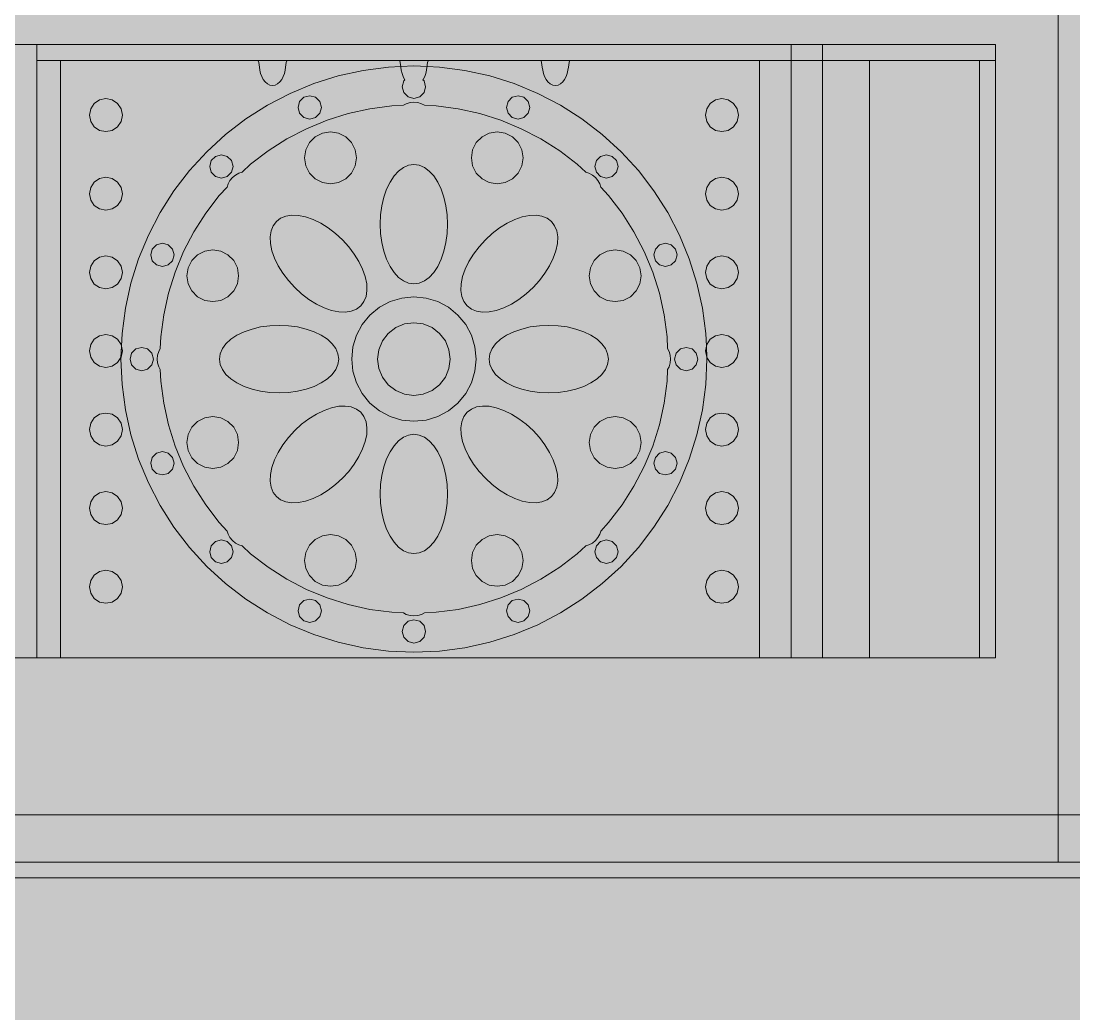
# Model space of a CAD drawing. Header units: millimetres. Extents: x -2412 to 16214, y -1176 to 12015.
# Drawn here: x 12061 to 13084, y 3486 to 4450 of the extents above; entities that cross this region are included whole.
import ezdxf

# ---------------------------------------------------------------- set-up
doc = ezdxf.new("R2010")
doc.units = ezdxf.units.MM
for name, color, linetype, lineweight, true_color in [('00_WHITE_BACKGROUND', 7, 'Continuous', 18, 0xffffff), ('02_CORNICES', 7, 'Continuous', 18, 0x000000), ('03_FRAMES_DOORS', 7, 'Continuous', 18, 0x000000), ('06_ORNAMENT', 7, 'Continuous', 18, 0x000000), ('07_RAILINGS', 7, 'Continuous', 18, 0x000000)]:
    doc.layers.add(name, color=color, linetype=linetype, lineweight=lineweight, true_color=true_color)

msp = doc.modelspace()

# ---------------------------------------------------------------- linework, layer by layer
at = {"layer": '00_WHITE_BACKGROUND', "lineweight": 18, "true_color": 0xffffff}
msp.add_solid([(-2412.2137, -1175.5725), (16213.7405, -1175.5725), (-2412.2137, 12015.2672), (16213.7405, 12015.2672)], dxfattribs=at)
at = {"layer": '02_CORNICES', "color": 7, "lineweight": 18, "true_color": 0x000000}
for points in [[(13404.5802, 3679.3893), (13068.7023, 3679.3893), (11053.4351, 3679.3893), (10717.5573, 3679.3893)], [(10335.8779, 3618.3206), (10519.084, 3618.3206), (13938.9313, 3618.3206), (13938.9313, 3633.5878)], [(13068.7023, 3633.5878), (11053.4351, 3633.5878)]]:
    msp.add_lwpolyline(points, dxfattribs=at)
at = {"layer": '03_FRAMES_DOORS', "color": 7, "lineweight": 18, "true_color": 0x000000}
for points in [[(12778.626, 4412.2137), (12594.3053, 4412.2137), (12566, 4412.2137), (12456.9008, 4412.2137), (12428.5954, 4412.2137), (12319.4962, 4412.2137), (12291.1908, 4412.2137), (12099.2366, 4412.2137), (12099.2366, 3832.0611)], [(12885.4962, 4412.2137), (12839.6947, 4412.2137), (12809.1603, 4412.2137), (12778.626, 4412.2137)], [(12778.626, 4412.2137), (12778.626, 3832.0611), (12809.1603, 3832.0611)], [(12885.4962, 3832.0611), (12992.3664, 3832.0611), (12992.3664, 4412.2137), (12885.4962, 4412.2137)], [(12885.4962, 3832.0611), (12885.4962, 4412.2137)], [(12839.6947, 3832.0611), (12885.4962, 3832.0611)]]:
    msp.add_lwpolyline(points, dxfattribs=at)
at = {"layer": '06_ORNAMENT', "color": 7, "lineweight": 18, "true_color": 0x000000}
for points in [[(12099.2366, 4412.2137), (12076.3359, 4412.2137), (12076.3359, 3832.0611)], [(12291.1908, 4412.2137), (12291.5267, 4411.7252), (12292, 4410.0916), (12292.3206, 4408), (12292.6412, 4405.4809), (12293.084, 4402.6412), (12293.8015, 4399.6031), (12294.855, 4396.5802), (12296.3053, 4393.7405), (12298.1374, 4391.2824), (12300.3359, 4389.3893), (12302.7634, 4388.1985), (12305.3435, 4387.7863), (12307.9237, 4388.1985), (12310.3511, 4389.3893), (12312.5496, 4391.2824), (12314.3817, 4393.7405), (12315.8321, 4396.5802), (12316.8855, 4399.6031), (12317.6031, 4402.6412), (12318.0458, 4405.4809), (12318.3664, 4408), (12318.687, 4410.0916), (12319.1603, 4411.7252), (12319.4962, 4412.2137)], [(12428.5954, 4412.2137), (12428.9313, 4411.7252), (12429.4046, 4410.0916), (12429.7252, 4408), (12429.9542, 4406.229)], [(12455.542, 4406.229), (12455.771, 4408), (12456.0916, 4410.0916), (12456.5649, 4411.7252), (12456.9008, 4412.2137)], [(12566, 4412.2137), (12566.3359, 4411.7252), (12566.8092, 4410.0916), (12567.1298, 4408), (12567.4504, 4405.4809), (12567.8931, 4402.6412), (12568.6107, 4399.6031), (12569.6641, 4396.5802), (12571.1145, 4393.7405), (12572.9466, 4391.2824), (12575.145, 4389.3893), (12577.5725, 4388.1985), (12580.1527, 4387.7863), (12582.7328, 4388.1985), (12585.1603, 4389.3893), (12587.3588, 4391.2824), (12589.1908, 4393.7405), (12590.6412, 4396.5802), (12591.6947, 4399.6031), (12592.4122, 4402.6412), (12592.855, 4405.4809), (12593.1756, 4408), (12593.4962, 4410.0916), (12593.9695, 4411.7252), (12594.3053, 4412.2137)], [(13007.6336, 4412.2137), (12992.3664, 4412.2137)], [(12429.9542, 4406.229), (12417.9389, 4405.7099), (12393.313, 4402.4733), (12369.0687, 4397.0992), (12345.3893, 4389.6336), (12322.4427, 4380.1221), (12300.4275, 4368.6565), (12279.4809, 4355.313), (12259.771, 4340.1985), (12241.4656, 4323.4198), (12224.687, 4305.1145), (12209.5725, 4285.4046), (12196.229, 4264.458), (12184.7634, 4242.4427), (12175.2519, 4219.4962), (12167.7863, 4195.8168), (12162.4122, 4171.5725), (12159.1756, 4146.9466), (12158.6412, 4134.5802)], [(12455.542, 4406.229), (12442.7481, 4406.7939), (12429.9542, 4406.229)], [(12429.9542, 4406.229), (12430.0458, 4405.4809), (12430.4885, 4402.6412), (12431.2061, 4399.6031), (12432.2595, 4396.5802), (12433.7099, 4393.7405), (12433.9847, 4393.3588), (12432.9313, 4392.3053), (12431.4198, 4386.6412), (12432.9313, 4380.9771), (12437.084, 4376.8244), (12442.7481, 4375.2977), (12448.4122, 4376.8244), (12452.5649, 4380.9771), (12454.0916, 4386.6412), (12452.5649, 4392.3053), (12451.5115, 4393.3588), (12451.7863, 4393.7405), (12453.2366, 4396.5802), (12454.2901, 4399.6031), (12455.0076, 4402.6412), (12455.4504, 4405.4809), (12455.542, 4406.229)], [(12726.855, 4134.5802), (12726.3206, 4146.9466), (12723.084, 4171.5725), (12717.7099, 4195.8168), (12710.2443, 4219.4962), (12700.7328, 4242.4427), (12689.2672, 4264.458), (12675.9237, 4285.4046), (12660.8092, 4305.1145), (12644.0305, 4323.4198), (12625.7252, 4340.1985), (12606.0153, 4355.313), (12585.084, 4368.6565), (12563.0534, 4380.1221), (12540.1069, 4389.6336), (12516.4275, 4397.0992), (12492.1832, 4402.4733), (12467.5573, 4405.7099), (12455.542, 4406.229)], [(12158.6412, 4134.5802), (12158.3206, 4136.1679), (12154.8397, 4141.3588), (12149.6489, 4144.8397), (12143.5115, 4146.0611), (12137.374, 4144.8397), (12132.1832, 4141.3588), (12128.7023, 4136.1679), (12127.4809, 4130.0305), (12128.7023, 4123.8931), (12132.1832, 4118.687), (12137.374, 4115.2214), (12143.5115, 4114), (12149.6489, 4115.2214), (12154.8397, 4118.687), (12158.1527, 4123.6489)], [(12727.3435, 4123.6489), (12730.6565, 4118.687), (12735.8473, 4115.2214), (12741.9847, 4114), (12748.1221, 4115.2214), (12753.313, 4118.687), (12756.7939, 4123.8931), (12758.0153, 4130.0305), (12756.7939, 4136.1679), (12753.313, 4141.3588), (12748.1221, 4144.8397), (12741.9847, 4146.0611), (12735.8473, 4144.8397), (12730.6565, 4141.3588), (12727.1756, 4136.1679), (12726.855, 4134.5802)], [(12158.6412, 4134.5802), (12158.1527, 4123.6489)], [(12158.1527, 4123.6489), (12158.3206, 4123.8931), (12159.542, 4130.0305), (12158.6412, 4134.5802)], [(12726.855, 4134.5802), (12725.9542, 4130.0305), (12727.1756, 4123.8931), (12727.3435, 4123.6489)], [(12727.3435, 4123.6489), (12726.855, 4134.5802)], [(12158.1527, 4123.6489), (12158.0916, 4122.1374), (12159.1756, 4097.3282), (12162.4122, 4072.7023), (12167.7863, 4048.458), (12175.2519, 4024.7786), (12184.7634, 4001.8321), (12196.229, 3979.8015), (12209.5725, 3958.8702), (12224.687, 3939.1603), (12241.4656, 3920.855), (12259.771, 3904.0763), (12279.4809, 3888.9618), (12300.4275, 3875.6183), (12322.4427, 3864.1527), (12345.3893, 3854.6412), (12369.0687, 3847.1756), (12393.313, 3841.8015), (12417.9389, 3838.5649), (12442.7481, 3837.4809), (12467.5573, 3838.5649), (12492.1832, 3841.8015), (12516.4275, 3847.1756), (12540.1069, 3854.6412), (12563.0534, 3864.1527), (12585.084, 3875.6183), (12606.0153, 3888.9618), (12625.7252, 3904.0763), (12644.0305, 3920.855), (12660.8092, 3939.1603), (12675.9237, 3958.8702), (12689.2672, 3979.8015), (12700.7328, 4001.8321), (12710.2443, 4024.7786), (12717.7099, 4048.458), (12723.084, 4072.7023), (12726.3206, 4097.3282), (12727.4046, 4122.1374), (12727.3435, 4123.6489)], [(13068.7023, 3679.3893), (13068.7023, 3633.5878), (13404.5802, 3633.5878), (13435.1145, 3633.5878), (13435.1145, 3664.1221), (13435.1145, 3679.3893), (13435.1145, 3740.458), (13435.1145, 3968.3359)], [(12992.3664, 3832.0611), (13007.6336, 3832.0611)]]:
    msp.add_lwpolyline(points, dxfattribs=at)
for points in [[(12127.4809, 4359.0382), (12128.7023, 4352.9008), (12132.1832, 4347.6947), (12137.374, 4344.229), (12143.5115, 4343.0076), (12149.6489, 4344.229), (12154.8397, 4347.6947), (12158.3206, 4352.9008), (12159.542, 4359.0382), (12158.3206, 4365.1756), (12154.8397, 4370.3664), (12149.6489, 4373.8473), (12143.5115, 4375.0687), (12137.374, 4373.8473), (12132.1832, 4370.3664), (12128.7023, 4365.1756)], [(12193.3588, 4122.1374), (12193.7252, 4118.3969), (12194.8397, 4114.7481), (12196.3206, 4111.9084), (12196.8244, 4100.626), (12199.6336, 4079.2672), (12204.2901, 4058.2443), (12210.7634, 4037.7099), (12219.0076, 4017.8015), (12228.9466, 3998.7023), (12240.5191, 3980.5344), (12253.6336, 3963.4504), (12261.2672, 3955.1298), (12262.2137, 3952.0611), (12264.0153, 3948.7023), (12266.3969, 3945.7863), (12269.313, 3943.4046), (12272.6718, 3941.6031), (12275.7405, 3940.6565), (12284.0611, 3933.0229), (12301.145, 3919.9084), (12319.313, 3908.3359), (12338.4122, 3898.3969), (12358.3206, 3890.1527), (12378.855, 3883.6794), (12399.8779, 3879.0229), (12421.2366, 3876.2137), (12432.5191, 3875.7099), (12435.3588, 3874.229), (12439.0076, 3873.1145), (12442.7481, 3872.7481), (12446.4885, 3873.1145), (12450.1374, 3874.229), (12452.9771, 3875.7099), (12464.2595, 3876.2137), (12485.6183, 3879.0229), (12506.6412, 3883.6794), (12527.1756, 3890.1527), (12547.084, 3898.3969), (12566.1832, 3908.3359), (12584.3511, 3919.9084), (12601.4351, 3933.0229), (12609.7557, 3940.6565), (12612.8244, 3941.6031), (12616.1832, 3943.4046), (12619.0992, 3945.7863), (12621.4809, 3948.7023), (12623.2824, 3952.0611), (12624.229, 3955.1298), (12631.8626, 3963.4504), (12644.9771, 3980.5344), (12656.5496, 3998.7023), (12666.4885, 4017.8015), (12674.7328, 4037.7099), (12681.2061, 4058.2443), (12685.8626, 4079.2672), (12688.6718, 4100.626), (12689.1756, 4111.9084), (12690.6565, 4114.7481), (12691.771, 4118.3969), (12692.1374, 4122.1374), (12691.771, 4125.8779), (12690.6565, 4129.5267), (12689.1756, 4132.3664), (12688.6718, 4143.6489), (12685.8626, 4165.0076), (12681.2061, 4186.0305), (12674.7328, 4206.5649), (12666.4885, 4226.4733), (12656.5496, 4245.5725), (12644.9771, 4263.7405), (12631.8626, 4280.8244), (12624.229, 4289.145), (12623.2824, 4292.2137), (12621.4809, 4295.5725), (12619.0992, 4298.4885), (12616.1832, 4300.8702), (12612.8244, 4302.6718), (12609.7557, 4303.6183), (12601.4351, 4311.2519), (12584.3511, 4324.3664), (12566.1832, 4335.9389), (12547.084, 4345.8779), (12527.1756, 4354.1221), (12506.6412, 4360.5954), (12485.6183, 4365.2519), (12464.2595, 4368.0611), (12452.9771, 4368.5649), (12450.1374, 4370.0458), (12446.4885, 4371.1603), (12442.7481, 4371.5267), (12439.0076, 4371.1603), (12435.3588, 4370.0458), (12432.5191, 4368.5649), (12421.2366, 4368.0611), (12399.8779, 4365.2519), (12378.855, 4360.5954), (12358.3206, 4354.1221), (12338.4122, 4345.8779), (12319.313, 4335.9389), (12301.145, 4324.3664), (12284.0611, 4311.2519), (12275.7405, 4303.6183), (12272.6718, 4302.6718), (12269.313, 4300.8702), (12266.3969, 4298.4885), (12264.0153, 4295.5725), (12262.2137, 4292.2137), (12261.2672, 4289.145), (12253.6336, 4280.8244), (12240.5191, 4263.7405), (12228.9466, 4245.5725), (12219.0076, 4226.4733), (12210.7634, 4206.5649), (12204.2901, 4186.0305), (12199.6336, 4165.0076), (12196.8244, 4143.6489), (12196.3206, 4132.3664), (12194.8397, 4129.5267), (12193.7252, 4125.8779)], [(12330.1985, 4366.5038), (12331.7099, 4360.8397), (12335.8626, 4356.687), (12341.5267, 4355.1756), (12347.1908, 4356.687), (12351.3435, 4360.8397), (12352.8702, 4366.5038), (12351.3435, 4372.1679), (12347.1908, 4376.3206), (12341.5267, 4377.8473), (12335.8626, 4376.3206), (12331.7099, 4372.1679)], [(12532.626, 4366.5038), (12534.1527, 4360.8397), (12538.3053, 4356.687), (12543.9695, 4355.1756), (12549.6336, 4356.687), (12553.7863, 4360.8397), (12555.2977, 4366.5038), (12553.7863, 4372.1679), (12549.6336, 4376.3206), (12543.9695, 4377.8473), (12538.3053, 4376.3206), (12534.1527, 4372.1679)], [(12725.9542, 4359.0382), (12727.1756, 4352.9008), (12730.6565, 4347.6947), (12735.8473, 4344.229), (12741.9847, 4343.0076), (12748.1221, 4344.229), (12753.313, 4347.6947), (12756.7939, 4352.9008), (12758.0153, 4359.0382), (12756.7939, 4365.1756), (12753.313, 4370.3664), (12748.1221, 4373.8473), (12741.9847, 4375.0687), (12735.8473, 4373.8473), (12730.6565, 4370.3664), (12727.1756, 4365.1756)], [(12336.5802, 4317.6336), (12337.8168, 4309.8473), (12341.3893, 4302.8244), (12346.9618, 4297.2519), (12353.9847, 4293.6794), (12361.771, 4292.4427), (12369.5573, 4293.6794), (12376.5802, 4297.2519), (12382.1527, 4302.8244), (12385.7252, 4309.8473), (12386.9618, 4317.6336), (12385.7252, 4325.4198), (12382.1527, 4332.4427), (12376.5802, 4338.0153), (12369.5573, 4341.5878), (12361.771, 4342.8244), (12353.9847, 4341.5878), (12346.9618, 4338.0153), (12341.3893, 4332.4427), (12337.8168, 4325.4198)], [(12498.5344, 4317.6336), (12499.771, 4309.8473), (12503.3435, 4302.8244), (12508.916, 4297.2519), (12515.9389, 4293.6794), (12523.7252, 4292.4427), (12531.5115, 4293.6794), (12538.5344, 4297.2519), (12544.1069, 4302.8244), (12547.6794, 4309.8473), (12548.916, 4317.6336), (12547.6794, 4325.4198), (12544.1069, 4332.4427), (12538.5344, 4338.0153), (12531.5115, 4341.5878), (12523.7252, 4342.8244), (12515.9389, 4341.5878), (12508.916, 4338.0153), (12503.3435, 4332.4427), (12499.771, 4325.4198)], [(12244.3817, 4309.1756), (12245.8931, 4303.4962), (12250.0458, 4299.3588), (12255.7099, 4297.8321), (12261.3893, 4299.3588), (12265.5267, 4303.4962), (12267.0534, 4309.1756), (12265.5267, 4314.8397), (12261.3893, 4318.9924), (12255.7099, 4320.5038), (12250.0458, 4318.9924), (12245.8931, 4314.8397)], [(12618.4427, 4309.1756), (12619.9695, 4303.4962), (12624.1069, 4299.3588), (12629.7863, 4297.8321), (12635.4504, 4299.3588), (12639.6031, 4303.4962), (12641.1145, 4309.1756), (12639.6031, 4314.8397), (12635.4504, 4318.9924), (12629.7863, 4320.5038), (12624.1069, 4318.9924), (12619.9695, 4314.8397)], [(12410, 4253.1298), (12410.3969, 4244.0611), (12411.6031, 4235.2214), (12413.5725, 4226.8244), (12416.2595, 4219.0687), (12419.5878, 4212.1679), (12423.4962, 4206.2595), (12427.8779, 4201.5115), (12432.626, 4198.0305), (12437.6183, 4195.9084), (12442.7481, 4195.1908), (12447.8779, 4195.9084), (12452.8702, 4198.0305), (12457.6183, 4201.5115), (12462, 4206.2595), (12465.9084, 4212.1679), (12469.2366, 4219.0687), (12471.9237, 4226.8244), (12473.8931, 4235.2214), (12475.0992, 4244.0611), (12475.4962, 4253.1298), (12475.0992, 4262.1985), (12473.8931, 4271.0382), (12471.9237, 4279.4351), (12469.2366, 4287.1908), (12465.9084, 4294.0916), (12462, 4300), (12457.6183, 4304.7481), (12452.8702, 4308.229), (12447.8779, 4310.3511), (12442.7481, 4311.0687), (12437.6183, 4310.3511), (12432.626, 4308.229), (12427.8779, 4304.7481), (12423.4962, 4300), (12419.5878, 4294.0916), (12416.2595, 4287.1908), (12413.5725, 4279.4351), (12411.6031, 4271.0382), (12410.3969, 4262.1985)], [(12127.4809, 4282.7023), (12128.7023, 4276.5649), (12132.1832, 4271.3588), (12137.374, 4267.8931), (12143.5115, 4266.6718), (12149.6489, 4267.8931), (12154.8397, 4271.3588), (12158.3206, 4276.5649), (12159.542, 4282.7023), (12158.3206, 4288.8397), (12154.8397, 4294.0305), (12149.6489, 4297.5115), (12143.5115, 4298.7328), (12137.374, 4297.5115), (12132.1832, 4294.0305), (12128.7023, 4288.8397)], [(12725.9542, 4282.7023), (12727.1756, 4276.5649), (12730.6565, 4271.3588), (12735.8473, 4267.8931), (12741.9847, 4266.6718), (12748.1221, 4267.8931), (12753.313, 4271.3588), (12756.7939, 4276.5649), (12758.0153, 4282.7023), (12756.7939, 4288.8397), (12753.313, 4294.0305), (12748.1221, 4297.5115), (12741.9847, 4298.7328), (12735.8473, 4297.5115), (12730.6565, 4294.0305), (12727.1756, 4288.8397)], [(12303.0992, 4240.7481), (12303.374, 4234.2901), (12304.7786, 4227.3588), (12307.313, 4220.1069), (12310.8855, 4212.7328), (12315.4351, 4205.4046), (12320.8397, 4198.3053), (12326.9618, 4191.6031), (12333.6641, 4185.4809), (12340.7634, 4180.0763), (12348.0916, 4175.5267), (12355.4656, 4171.9542), (12362.7176, 4169.4198), (12369.6489, 4168), (12376.1069, 4167.7405), (12381.9237, 4168.6412), (12386.9618, 4170.6718), (12391.084, 4173.8015), (12394.2137, 4177.9237), (12396.2443, 4182.9618), (12397.145, 4188.7786), (12396.8855, 4195.2366), (12395.4656, 4202.1679), (12392.9313, 4209.4198), (12389.3588, 4216.7939), (12384.8092, 4224.1221), (12379.4046, 4231.2214), (12373.2824, 4237.9237), (12366.5802, 4244.0458), (12359.4809, 4249.4504), (12352.1527, 4254), (12344.7786, 4257.5725), (12337.5267, 4260.1069), (12330.5954, 4261.5115), (12324.1374, 4261.7863), (12318.3206, 4260.8855), (12313.2824, 4258.855), (12309.1603, 4255.7252), (12306.0305, 4251.6031), (12304, 4246.5649)], [(12488.3511, 4188.7786), (12489.2519, 4182.9618), (12491.2824, 4177.9237), (12494.4122, 4173.8015), (12498.5344, 4170.6718), (12503.5725, 4168.6412), (12509.3893, 4167.7405), (12515.8473, 4168), (12522.7786, 4169.4198), (12530.0305, 4171.9542), (12537.4046, 4175.5267), (12544.7328, 4180.0763), (12551.8321, 4185.4809), (12558.5344, 4191.6031), (12564.6565, 4198.3053), (12570.0611, 4205.4046), (12574.6107, 4212.7328), (12578.1832, 4220.1069), (12580.7176, 4227.3588), (12582.1221, 4234.2901), (12582.3969, 4240.7481), (12581.4962, 4246.5649), (12579.4656, 4251.6031), (12576.3359, 4255.7252), (12572.2137, 4258.855), (12567.1756, 4260.8855), (12561.3588, 4261.7863), (12554.9008, 4261.5115), (12547.9695, 4260.1069), (12540.7176, 4257.5725), (12533.3435, 4254), (12526.0153, 4249.4504), (12518.916, 4244.0458), (12512.2137, 4237.9237), (12506.0916, 4231.2214), (12500.687, 4224.1221), (12496.1374, 4216.7939), (12492.5649, 4209.4198), (12490.0305, 4202.1679), (12488.6107, 4195.2366)], [(12187.0382, 4223.3588), (12188.5649, 4217.6947), (12192.7176, 4213.542), (12198.3817, 4212.0153), (12204.0458, 4213.542), (12208.1985, 4217.6947), (12209.7099, 4223.3588), (12208.1985, 4229.0229), (12204.0458, 4233.1756), (12198.3817, 4234.687), (12192.7176, 4233.1756), (12188.5649, 4229.0229)], [(12222.0611, 4203.1145), (12223.2977, 4195.3282), (12226.8702, 4188.3053), (12232.4427, 4182.7328), (12239.4656, 4179.1603), (12247.2519, 4177.9237), (12255.0382, 4179.1603), (12262.0611, 4182.7328), (12267.6336, 4188.3053), (12271.2061, 4195.3282), (12272.4427, 4203.1145), (12271.2061, 4210.9008), (12267.6336, 4217.9237), (12262.0611, 4223.4962), (12255.0382, 4227.0687), (12247.2519, 4228.3053), (12239.4656, 4227.0687), (12232.4427, 4223.4962), (12226.8702, 4217.9237), (12223.2977, 4210.9008)], [(12613.0534, 4203.1145), (12614.2901, 4195.3282), (12617.8626, 4188.3053), (12623.4351, 4182.7328), (12630.458, 4179.1603), (12638.2443, 4177.9237), (12646.0305, 4179.1603), (12653.0534, 4182.7328), (12658.626, 4188.3053), (12662.1985, 4195.3282), (12663.4351, 4203.1145), (12662.1985, 4210.9008), (12658.626, 4217.9237), (12653.0534, 4223.4962), (12646.0305, 4227.0687), (12638.2443, 4228.3053), (12630.458, 4227.0687), (12623.4351, 4223.4962), (12617.8626, 4217.9237), (12614.2901, 4210.9008)], [(12675.7863, 4223.3588), (12677.2977, 4217.6947), (12681.4504, 4213.542), (12687.1145, 4212.0153), (12692.7786, 4213.542), (12696.9313, 4217.6947), (12698.458, 4223.3588), (12696.9313, 4229.0229), (12692.7786, 4233.1756), (12687.1145, 4234.687), (12681.4504, 4233.1756), (12677.2977, 4229.0229)], [(12127.4809, 4206.3664), (12128.7023, 4200.229), (12132.1832, 4195.0229), (12137.374, 4191.5573), (12143.5115, 4190.3359), (12149.6489, 4191.5573), (12154.8397, 4195.0229), (12158.3206, 4200.229), (12159.542, 4206.3664), (12158.3206, 4212.5038), (12154.8397, 4217.6947), (12149.6489, 4221.1756), (12143.5115, 4222.3969), (12137.374, 4221.1756), (12132.1832, 4217.6947), (12128.7023, 4212.5038)], [(12725.9542, 4206.3664), (12727.1756, 4200.229), (12730.6565, 4195.0229), (12735.8473, 4191.5573), (12741.9847, 4190.3359), (12748.1221, 4191.5573), (12753.313, 4195.0229), (12756.7939, 4200.229), (12758.0153, 4206.3664), (12756.7939, 4212.5038), (12753.313, 4217.6947), (12748.1221, 4221.1756), (12741.9847, 4222.3969), (12735.8473, 4221.1756), (12730.6565, 4217.6947), (12727.1756, 4212.5038)], [(12382.2901, 4122.1374), (12383.4504, 4110.3359), (12386.8855, 4099.0076), (12392.4733, 4088.5496), (12400, 4079.3893), (12409.1603, 4071.8626), (12419.6183, 4066.2748), (12430.9466, 4062.8397), (12442.7481, 4061.6794), (12454.5496, 4062.8397), (12465.8779, 4066.2748), (12476.3359, 4071.8626), (12485.4962, 4079.3893), (12493.0229, 4088.5496), (12498.6107, 4099.0076), (12502.0458, 4110.3359), (12503.2061, 4122.1374), (12502.0458, 4133.9389), (12498.6107, 4145.2672), (12493.0229, 4155.7252), (12485.4962, 4164.8855), (12476.3359, 4172.4122), (12465.8779, 4178), (12454.5496, 4181.4351), (12442.7481, 4182.5954), (12430.9466, 4181.4351), (12419.6183, 4178), (12409.1603, 4172.4122), (12400, 4164.8855), (12392.4733, 4155.7252), (12386.8855, 4145.2672), (12383.4504, 4133.9389)], [(12253.8168, 4122.1374), (12254.5344, 4117.0076), (12256.6565, 4112.0153), (12260.1374, 4107.2672), (12264.8855, 4102.8855), (12270.7939, 4098.9771), (12277.6947, 4095.6489), (12285.4504, 4092.9618), (12293.8473, 4090.9924), (12302.687, 4089.7863), (12311.7557, 4089.3893), (12320.8244, 4089.7863), (12329.6641, 4090.9924), (12338.0611, 4092.9618), (12345.8168, 4095.6489), (12352.7176, 4098.9771), (12358.626, 4102.8855), (12363.374, 4107.2672), (12366.855, 4112.0153), (12368.9771, 4117.0076), (12369.6947, 4122.1374), (12368.9771, 4127.2672), (12366.855, 4132.2595), (12363.374, 4137.0076), (12358.626, 4141.3893), (12352.7176, 4145.2977), (12345.8168, 4148.626), (12338.0611, 4151.313), (12329.6641, 4153.2824), (12320.8244, 4154.4885), (12311.7557, 4154.8855), (12302.687, 4154.4885), (12293.8473, 4153.2824), (12285.4504, 4151.313), (12277.6947, 4148.626), (12270.7939, 4145.2977), (12264.8855, 4141.3893), (12260.1374, 4137.0076), (12256.6565, 4132.2595), (12254.5344, 4127.2672)], [(12407.4809, 4122.1374), (12408.687, 4113.0076), (12412.1985, 4104.5038), (12417.8168, 4097.2061), (12425.1145, 4091.5878), (12433.6183, 4088.0763), (12442.7481, 4086.8702), (12451.8779, 4088.0763), (12460.3817, 4091.5878), (12467.6794, 4097.2061), (12473.2977, 4104.5038), (12476.8092, 4113.0076), (12478.0153, 4122.1374), (12476.8092, 4131.2672), (12473.2977, 4139.771), (12467.6794, 4147.0687), (12460.3817, 4152.687), (12451.8779, 4156.1985), (12442.7481, 4157.4046), (12433.6183, 4156.1985), (12425.1145, 4152.687), (12417.8168, 4147.0687), (12412.1985, 4139.771), (12408.687, 4131.2672)], [(12515.8015, 4122.1374), (12516.5191, 4117.0076), (12518.6412, 4112.0153), (12522.1221, 4107.2672), (12526.8702, 4102.8855), (12532.7786, 4098.9771), (12539.6794, 4095.6489), (12547.4351, 4092.9618), (12555.8321, 4090.9924), (12564.6718, 4089.7863), (12573.7405, 4089.3893), (12582.8092, 4089.7863), (12591.6489, 4090.9924), (12600.0458, 4092.9618), (12607.8015, 4095.6489), (12614.7023, 4098.9771), (12620.6107, 4102.8855), (12625.3588, 4107.2672), (12628.8397, 4112.0153), (12630.9618, 4117.0076), (12631.6794, 4122.1374), (12630.9618, 4127.2672), (12628.8397, 4132.2595), (12625.3588, 4137.0076), (12620.6107, 4141.3893), (12614.7023, 4145.2977), (12607.8015, 4148.626), (12600.0458, 4151.313), (12591.6489, 4153.2824), (12582.8092, 4154.4885), (12573.7405, 4154.8855), (12564.6718, 4154.4885), (12555.8321, 4153.2824), (12547.4351, 4151.313), (12539.6794, 4148.626), (12532.7786, 4145.2977), (12526.8702, 4141.3893), (12522.1221, 4137.0076), (12518.6412, 4132.2595), (12516.5191, 4127.2672)], [(12166.916, 4122.1374), (12168.4275, 4116.4733), (12172.5802, 4112.3206), (12178.2443, 4110.7939), (12183.9084, 4112.3206), (12188.0611, 4116.4733), (12189.5878, 4122.1374), (12188.0611, 4127.8015), (12183.9084, 4131.9542), (12178.2443, 4133.4656), (12172.5802, 4131.9542), (12168.4275, 4127.8015)], [(12695.9237, 4122.1374), (12697.4351, 4116.4733), (12701.5878, 4112.3206), (12707.2519, 4110.7939), (12712.916, 4112.3206), (12717.0687, 4116.4733), (12718.5954, 4122.1374), (12717.0687, 4127.8015), (12712.916, 4131.9542), (12707.2519, 4133.4656), (12701.5878, 4131.9542), (12697.4351, 4127.8015)], [(12303.0992, 4003.5267), (12304, 3997.7099), (12306.0305, 3992.6718), (12309.1603, 3988.5496), (12313.2824, 3985.4198), (12318.3206, 3983.3893), (12324.1374, 3982.4885), (12330.5954, 3982.7634), (12337.5267, 3984.1679), (12344.7786, 3986.7023), (12352.1527, 3990.2748), (12359.4809, 3994.8244), (12366.5802, 4000.229), (12373.2824, 4006.3511), (12379.4046, 4013.0534), (12384.8092, 4020.1527), (12389.3588, 4027.4809), (12392.9313, 4034.855), (12395.4656, 4042.1069), (12396.8855, 4049.0382), (12397.145, 4055.4962), (12396.2443, 4061.313), (12394.2137, 4066.3511), (12391.084, 4070.4733), (12386.9618, 4073.6031), (12381.9237, 4075.6336), (12376.1069, 4076.5344), (12369.6489, 4076.2748), (12362.7176, 4074.855), (12355.4656, 4072.3206), (12348.0916, 4068.7481), (12340.7634, 4064.1985), (12333.6641, 4058.7939), (12326.9618, 4052.6718), (12320.8397, 4045.9695), (12315.4351, 4038.8702), (12310.8855, 4031.542), (12307.313, 4024.1679), (12304.7786, 4016.916), (12303.374, 4009.9847)], [(12488.3511, 4055.4962), (12488.6107, 4049.0382), (12490.0305, 4042.1069), (12492.5649, 4034.855), (12496.1374, 4027.4809), (12500.687, 4020.1527), (12506.0916, 4013.0534), (12512.2137, 4006.3511), (12518.916, 4000.229), (12526.0153, 3994.8244), (12533.3435, 3990.2748), (12540.7176, 3986.7023), (12547.9695, 3984.1679), (12554.9008, 3982.7634), (12561.3588, 3982.4885), (12567.1756, 3983.3893), (12572.2137, 3985.4198), (12576.3359, 3988.5496), (12579.4656, 3992.6718), (12581.4962, 3997.7099), (12582.3969, 4003.5267), (12582.1221, 4009.9847), (12580.7176, 4016.916), (12578.1832, 4024.1679), (12574.6107, 4031.542), (12570.0611, 4038.8702), (12564.6565, 4045.9695), (12558.5344, 4052.6718), (12551.8321, 4058.7939), (12544.7328, 4064.1985), (12537.4046, 4068.7481), (12530.0305, 4072.3206), (12522.7786, 4074.855), (12515.8473, 4076.2748), (12509.3893, 4076.5344), (12503.5725, 4075.6336), (12498.5344, 4073.6031), (12494.4122, 4070.4733), (12491.2824, 4066.3511), (12489.2519, 4061.313)], [(12127.4809, 4053.6947), (12128.7023, 4047.5573), (12132.1832, 4042.3511), (12137.374, 4038.8855), (12143.5115, 4037.6641), (12149.6489, 4038.8855), (12154.8397, 4042.3511), (12158.3206, 4047.5573), (12159.542, 4053.6947), (12158.3206, 4059.8321), (12154.8397, 4065.0229), (12149.6489, 4068.5038), (12143.5115, 4069.7252), (12137.374, 4068.5038), (12132.1832, 4065.0229), (12128.7023, 4059.8321)], [(12222.0611, 4041.1603), (12223.2977, 4033.374), (12226.8702, 4026.3511), (12232.4427, 4020.7786), (12239.4656, 4017.2061), (12247.2519, 4015.9695), (12255.0382, 4017.2061), (12262.0611, 4020.7786), (12267.6336, 4026.3511), (12271.2061, 4033.374), (12272.4427, 4041.1603), (12271.2061, 4048.9466), (12267.6336, 4055.9695), (12262.0611, 4061.542), (12255.0382, 4065.1145), (12247.2519, 4066.3511), (12239.4656, 4065.1145), (12232.4427, 4061.542), (12226.8702, 4055.9695), (12223.2977, 4048.9466)], [(12613.0534, 4041.1603), (12614.2901, 4033.374), (12617.8626, 4026.3511), (12623.4351, 4020.7786), (12630.458, 4017.2061), (12638.2443, 4015.9695), (12646.0305, 4017.2061), (12653.0534, 4020.7786), (12658.626, 4026.3511), (12662.1985, 4033.374), (12663.4351, 4041.1603), (12662.1985, 4048.9466), (12658.626, 4055.9695), (12653.0534, 4061.542), (12646.0305, 4065.1145), (12638.2443, 4066.3511), (12630.458, 4065.1145), (12623.4351, 4061.542), (12617.8626, 4055.9695), (12614.2901, 4048.9466)], [(12725.9542, 4053.6947), (12727.1756, 4047.5573), (12730.6565, 4042.3511), (12735.8473, 4038.8855), (12741.9847, 4037.6641), (12748.1221, 4038.8855), (12753.313, 4042.3511), (12756.7939, 4047.5573), (12758.0153, 4053.6947), (12756.7939, 4059.8321), (12753.313, 4065.0229), (12748.1221, 4068.5038), (12741.9847, 4069.7252), (12735.8473, 4068.5038), (12730.6565, 4065.0229), (12727.1756, 4059.8321)], [(12410, 3991.145), (12410.3969, 3982.0763), (12411.6031, 3973.2366), (12413.5725, 3964.8397), (12416.2595, 3957.084), (12419.5878, 3950.1832), (12423.4962, 3944.2748), (12427.8779, 3939.5267), (12432.626, 3936.0458), (12437.6183, 3933.9237), (12442.7481, 3933.2061), (12447.8779, 3933.9237), (12452.8702, 3936.0458), (12457.6183, 3939.5267), (12462, 3944.2748), (12465.9084, 3950.1832), (12469.2366, 3957.084), (12471.9237, 3964.8397), (12473.8931, 3973.2366), (12475.0992, 3982.0763), (12475.4962, 3991.145), (12475.0992, 4000.2137), (12473.8931, 4009.0534), (12471.9237, 4017.4504), (12469.2366, 4025.2061), (12465.9084, 4032.1069), (12462, 4038.0153), (12457.6183, 4042.7634), (12452.8702, 4046.2443), (12447.8779, 4048.3664), (12442.7481, 4049.084), (12437.6183, 4048.3664), (12432.626, 4046.2443), (12427.8779, 4042.7634), (12423.4962, 4038.0153), (12419.5878, 4032.1069), (12416.2595, 4025.2061), (12413.5725, 4017.4504), (12411.6031, 4009.0534), (12410.3969, 4000.2137)], [(12187.0382, 4020.916), (12188.5649, 4015.2519), (12192.7176, 4011.0992), (12198.3817, 4009.5878), (12204.0458, 4011.0992), (12208.1985, 4015.2519), (12209.7099, 4020.916), (12208.1985, 4026.5802), (12204.0458, 4030.7328), (12198.3817, 4032.2595), (12192.7176, 4030.7328), (12188.5649, 4026.5802)], [(12675.7863, 4020.916), (12677.2977, 4015.2519), (12681.4504, 4011.0992), (12687.1145, 4009.5878), (12692.7786, 4011.0992), (12696.9313, 4015.2519), (12698.458, 4020.916), (12696.9313, 4026.5802), (12692.7786, 4030.7328), (12687.1145, 4032.2595), (12681.4504, 4030.7328), (12677.2977, 4026.5802)], [(12127.4809, 3977.3588), (12128.7023, 3971.2214), (12132.1832, 3966.0153), (12137.374, 3962.5496), (12143.5115, 3961.3282), (12149.6489, 3962.5496), (12154.8397, 3966.0153), (12158.3206, 3971.2214), (12159.542, 3977.3588), (12158.3206, 3983.4962), (12154.8397, 3988.687), (12149.6489, 3992.1679), (12143.5115, 3993.3893), (12137.374, 3992.1679), (12132.1832, 3988.687), (12128.7023, 3983.4962)], [(12725.9542, 3977.3588), (12727.1756, 3971.2214), (12730.6565, 3966.0153), (12735.8473, 3962.5496), (12741.9847, 3961.3282), (12748.1221, 3962.5496), (12753.313, 3966.0153), (12756.7939, 3971.2214), (12758.0153, 3977.3588), (12756.7939, 3983.4962), (12753.313, 3988.687), (12748.1221, 3992.1679), (12741.9847, 3993.3893), (12735.8473, 3992.1679), (12730.6565, 3988.687), (12727.1756, 3983.4962)], [(12336.5802, 3926.6412), (12337.8168, 3918.855), (12341.3893, 3911.8321), (12346.9618, 3906.2595), (12353.9847, 3902.687), (12361.771, 3901.4504), (12369.5573, 3902.687), (12376.5802, 3906.2595), (12382.1527, 3911.8321), (12385.7252, 3918.855), (12386.9618, 3926.6412), (12385.7252, 3934.4275), (12382.1527, 3941.4504), (12376.5802, 3947.0229), (12369.5573, 3950.5954), (12361.771, 3951.8321), (12353.9847, 3950.5954), (12346.9618, 3947.0229), (12341.3893, 3941.4504), (12337.8168, 3934.4275)], [(12498.5344, 3926.6412), (12499.771, 3918.855), (12503.3435, 3911.8321), (12508.916, 3906.2595), (12515.9389, 3902.687), (12523.7252, 3901.4504), (12531.5115, 3902.687), (12538.5344, 3906.2595), (12544.1069, 3911.8321), (12547.6794, 3918.855), (12548.916, 3926.6412), (12547.6794, 3934.4275), (12544.1069, 3941.4504), (12538.5344, 3947.0229), (12531.5115, 3950.5954), (12523.7252, 3951.8321), (12515.9389, 3950.5954), (12508.916, 3947.0229), (12503.3435, 3941.4504), (12499.771, 3934.4275)], [(12244.3817, 3935.0992), (12245.8931, 3929.4351), (12250.0458, 3925.2824), (12255.7099, 3923.771), (12261.3893, 3925.2824), (12265.5267, 3929.4351), (12267.0534, 3935.0992), (12265.5267, 3940.7786), (12261.3893, 3944.916), (12255.7099, 3946.4427), (12250.0458, 3944.916), (12245.8931, 3940.7786)], [(12618.4427, 3935.0992), (12619.9695, 3929.4351), (12624.1069, 3925.2824), (12629.7863, 3923.771), (12635.4504, 3925.2824), (12639.6031, 3929.4351), (12641.1145, 3935.0992), (12639.6031, 3940.7786), (12635.4504, 3944.916), (12629.7863, 3946.4427), (12624.1069, 3944.916), (12619.9695, 3940.7786)], [(12127.4809, 3901.0229), (12128.7023, 3894.8855), (12132.1832, 3889.6794), (12137.374, 3886.2137), (12143.5115, 3884.9924), (12149.6489, 3886.2137), (12154.8397, 3889.6794), (12158.3206, 3894.8855), (12159.542, 3901.0229), (12158.3206, 3907.1603), (12154.8397, 3912.3511), (12149.6489, 3915.8321), (12143.5115, 3917.0534), (12137.374, 3915.8321), (12132.1832, 3912.3511), (12128.7023, 3907.1603)], [(12725.9542, 3901.0229), (12727.1756, 3894.8855), (12730.6565, 3889.6794), (12735.8473, 3886.2137), (12741.9847, 3884.9924), (12748.1221, 3886.2137), (12753.313, 3889.6794), (12756.7939, 3894.8855), (12758.0153, 3901.0229), (12756.7939, 3907.1603), (12753.313, 3912.3511), (12748.1221, 3915.8321), (12741.9847, 3917.0534), (12735.8473, 3915.8321), (12730.6565, 3912.3511), (12727.1756, 3907.1603)], [(12330.1985, 3877.771), (12331.7099, 3872.1069), (12335.8626, 3867.9542), (12341.5267, 3866.4275), (12347.1908, 3867.9542), (12351.3435, 3872.1069), (12352.8702, 3877.771), (12351.3435, 3883.4351), (12347.1908, 3887.5878), (12341.5267, 3889.0992), (12335.8626, 3887.5878), (12331.7099, 3883.4351)], [(12532.626, 3877.771), (12534.1527, 3872.1069), (12538.3053, 3867.9542), (12543.9695, 3866.4275), (12549.6336, 3867.9542), (12553.7863, 3872.1069), (12555.2977, 3877.771), (12553.7863, 3883.4351), (12549.6336, 3887.5878), (12543.9695, 3889.0992), (12538.3053, 3887.5878), (12534.1527, 3883.4351)], [(12431.4198, 3857.6336), (12432.9313, 3851.9695), (12437.084, 3847.8168), (12442.7481, 3846.2901), (12448.4122, 3847.8168), (12452.5649, 3851.9695), (12454.0916, 3857.6336), (12452.5649, 3863.2977), (12448.4122, 3867.4504), (12442.7481, 3868.9618), (12437.084, 3867.4504), (12432.9313, 3863.2977)]]:
    msp.add_lwpolyline(points, close=True, dxfattribs=at)
at = {"layer": '07_RAILINGS', "color": 7, "lineweight": 18, "true_color": 0x000000}
for points in [[(13068.7023, 4473.2824), (13068.7023, 3679.3893)], [(12045.8015, 4427.4809), (12076.3359, 4427.4809)], [(12076.3359, 4427.4809), (12809.1603, 4427.4809)], [(12076.3359, 4427.4809), (12076.3359, 4412.2137)], [(12809.1603, 4427.4809), (12839.6947, 4427.4809)], [(12839.6947, 4427.4809), (12839.6947, 4412.2137), (12839.6947, 3832.0611), (12809.1603, 3832.0611), (12809.1603, 4412.2137), (12809.1603, 4427.4809)], [(12839.6947, 4427.4809), (13007.6336, 4427.4809), (13007.6336, 4412.2137), (13007.6336, 3832.0611)], [(12045.8015, 3832.0611), (12076.3359, 3832.0611), (12099.2366, 3832.0611), (12778.626, 3832.0611)]]:
    msp.add_lwpolyline(points, dxfattribs=at)

doc.saveas('drawing.dxf')
